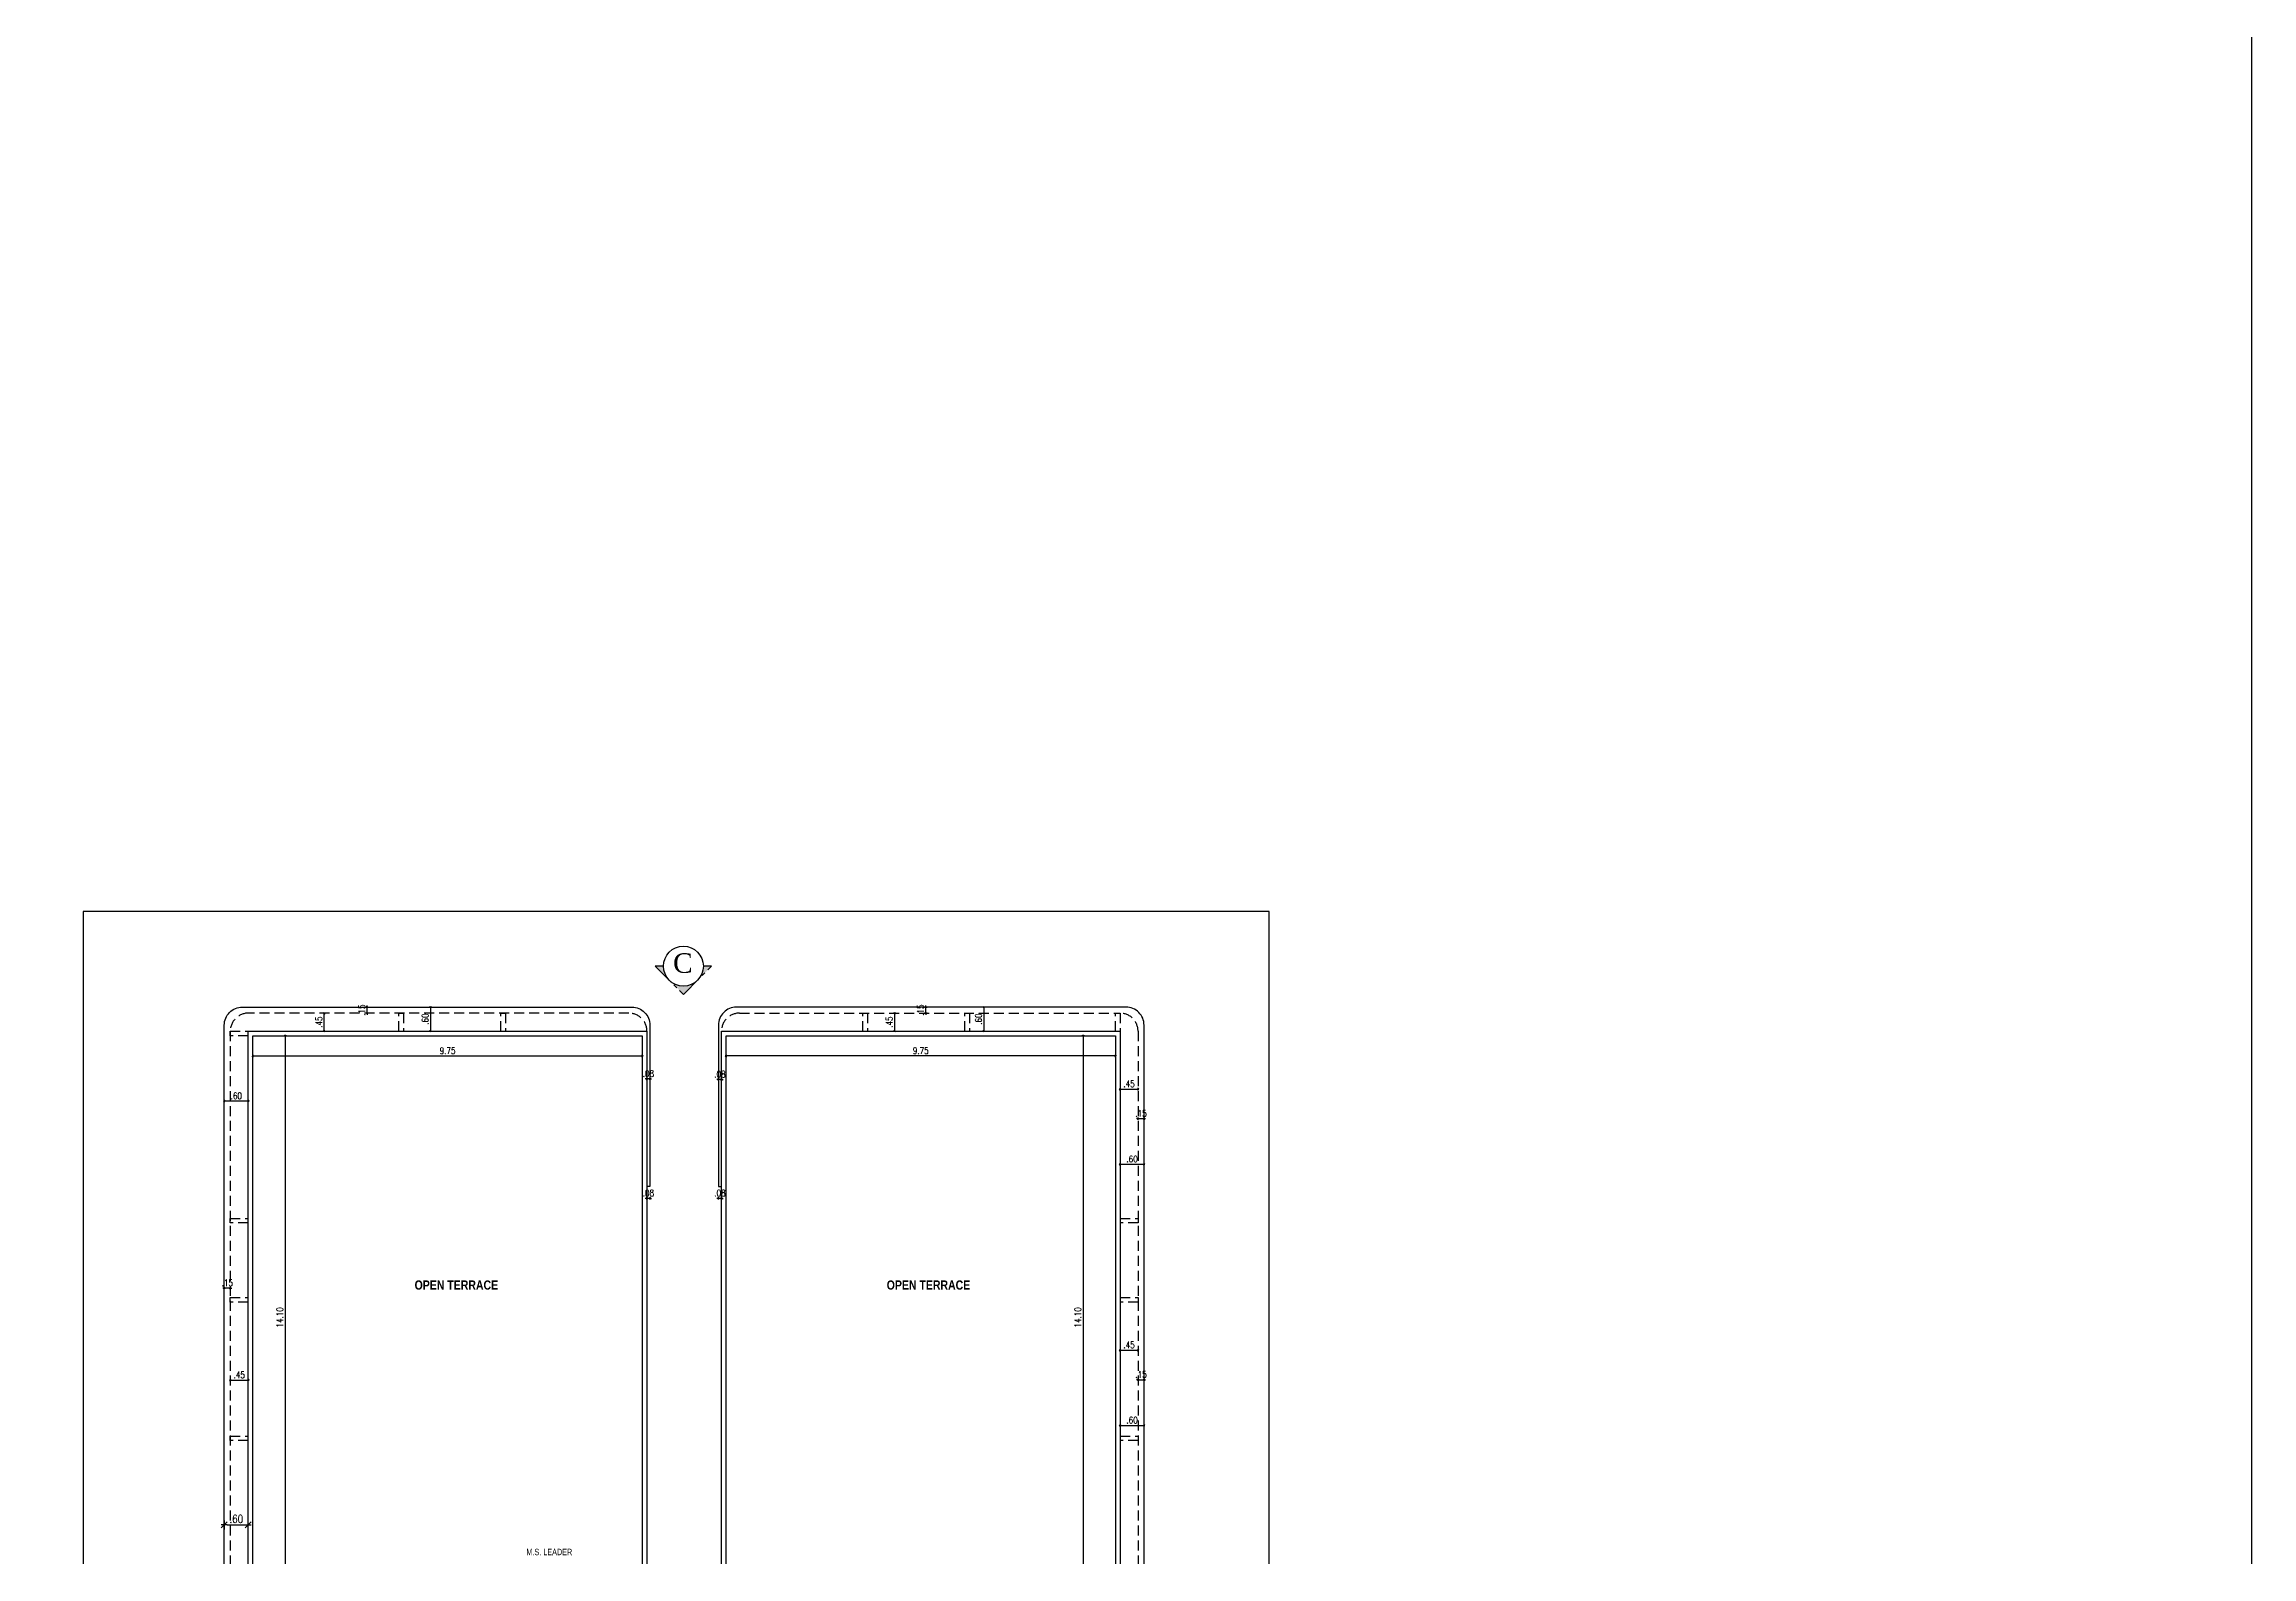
# Model space of a CAD drawing. Header units: inches. Extents: x 14331 to 14549, y 2557 to 2714.
# Drawn here: x 14493.3 to 14548.6, y 2597.8 to 2635.6 of the extents above; entities that cross this region are included whole.
import ezdxf
from ezdxf.enums import TextEntityAlignment as Align

# ---------------------------------------------------------------- set-up
doc = ezdxf.new("R2010")
doc.units = ezdxf.units.IN
doc.header["$LTSCALE"] = 0.25
doc.header["$MEASUREMENT"] = 0
doc.header["$PDMODE"] = 35
for name, pattern in [('CENTER2', [1.125, 0.75, -0.125, 0.125, -0.125]), ('DASHEDX2', [1.5, 1, -0.5]), ('HIDDEN', [0.375, 0.25, -0.125])]:
    doc.linetypes.add(name, pattern=pattern)
for name, color, linetype in [('dim-details', 7, 'Continuous'), ('edges', 1, 'Continuous'), ('ROOM TEXT', 7, 'Continuous'), ('SECLINE', 7, 'HIDDEN'), ('text', 7, 'Continuous'), ('wall', 7, 'Continuous'), ('walls', 7, 'Continuous'), ('WORKING DIM', 7, 'Continuous')]:
    doc.layers.add(name, color=color, linetype=linetype)
doc.styles.add('ARIAL', font='TIMES_0.TTF')
doc.styles.add('ARL', font='swisscl_0.ttf')
doc.styles.add('romans', font='romans.shx', dxfattribs={"width": 0.8})
doc.styles.add('XFD', font='ARIALNB_0.TTF')
doc.dimstyles.new('121', dxfattribs={"dimscale": 0.1, "dimtxt": 1.65, "dimasz": 0.2, "dimexe": 0.03125, "dimexo": 0.25, "dimgap": 0.5, "dimtad": 1, "dimzin": 4, "dimdsep": 46, "dimtxsty": 'romans', "dimblk1": 'MINITICK', "dimblk2": 'MINITICK', "dimsah": 1, "dimcen": 1, "dimse1": 1, "dimse2": 1, "dimclrd": 252, "dimclre": 256, "dimclrt": 7, "dimadec": 3, "dimazin": 0, "dimtfac": 0.8, "dimtix": 1, "dimtmove": 2, "dimatfit": 3, "dimfxl": 0, "dimtolj": 1, "dimtzin": 3, "dimarcsym": 0})
doc.dimstyles.new('minitick-100', dxfattribs={"dimscale": 0.1, "dimtxt": 2, "dimasz": 0.75, "dimexe": 0.03125, "dimexo": 0.25, "dimgap": 0.5, "dimtad": 1, "dimzin": 4, "dimdsep": 46, "dimtxsty": 'romans', "dimblk1": 'MINITICK', "dimblk2": 'MINITICK', "dimsah": 1, "dimcen": 1, "dimse1": 1, "dimse2": 1, "dimclrd": 252, "dimclre": 256, "dimclrt": 256, "dimadec": 3, "dimazin": 0, "dimtfac": 0.8, "dimtix": 1, "dimtmove": 2, "dimatfit": 3, "dimfxl": 0, "dimtolj": 1, "dimtzin": 3, "dimarcsym": 0})

# ---------------------------------------------------------------- blocks, each defined once
blk = doc.blocks.new('MINITICK')
at = {"color": 7}
for p, q in [((1, 1), (-1, -1)), ((-1, 0), (1, 0)), ((0, -1.5), (0, 1.5))]:
    blk.add_line(p, q, dxfattribs=at)
blk = doc.blocks.new('*D1065')
at = {"layer": 'Defpoints', "color": 0, "transparency": 16777216}
for p in [(14498.567, 2610.821), (14508.321, 2610.821), (14508.321, 2610.314)]:
    blk.add_point(p, dxfattribs=at)
at = {"layer": 'WORKING DIM', "color": 252, "lineweight": -2, "transparency": 16777216}
blk.add_line((14498.587, 2610.314), (14508.301, 2610.314), dxfattribs=at)
at = {"layer": 'WORKING DIM', "color": 252, "lineweight": -2, "transparency": 16777216, "xscale": 0.02, "yscale": 0.02, "zscale": 0.02, "rotation": 180}
blk.add_blockref('MINITICK', (14498.567, 2610.314), dxfattribs=at)
at = {"layer": 'WORKING DIM', "color": 252, "lineweight": -2, "transparency": 16777216, "xscale": 0.02, "yscale": 0.02, "zscale": 0.02}
blk.add_blockref('MINITICK', (14508.321, 2610.314), dxfattribs=at)
at = {"layer": 'WORKING DIM', "color": 7, "transparency": 16777216, "insert": (14503.444, 2610.446), "char_height": 0.165, "attachment_point": 5, "style": 'romans'}
blk.add_mtext('\\A1;9.75', dxfattribs=at)
blk = doc.blocks.new('*D1066')
at = {"layer": 'Defpoints', "color": 0, "transparency": 16777216}
for p in [(14499.314, 2610.821), (14499.118, 2596.721), (14499.377, 2596.721)]:
    blk.add_point(p, dxfattribs=at)
at = {"layer": 'WORKING DIM', "color": 252, "lineweight": -2, "transparency": 16777216}
blk.add_line((14499.377, 2610.801), (14499.377, 2596.741), dxfattribs=at)
at = {"layer": 'WORKING DIM', "color": 252, "lineweight": -2, "transparency": 16777216, "xscale": 0.02, "yscale": 0.02, "zscale": 0.02}
for p, rotation in [((14499.377, 2610.821), 90), ((14499.377, 2596.721), 270)]:
    blk.add_blockref('MINITICK', p, dxfattribs=dict(at, rotation=rotation))
at = {"layer": 'WORKING DIM', "color": 7, "transparency": 16777216, "insert": (14499.244, 2603.771), "char_height": 0.165, "attachment_point": 5, "rotation": 90, "style": 'romans'}
blk.add_mtext('\\A1;14.10', dxfattribs=at)
blk = doc.blocks.new('*D1067')
at = {"layer": 'Defpoints', "color": 0, "transparency": 16777216}
for p in [(14510.419, 2610.821), (14520.173, 2610.821), (14510.419, 2610.314)]:
    blk.add_point(p, dxfattribs=at)
at = {"layer": 'WORKING DIM', "color": 252, "lineweight": -2, "transparency": 16777216}
blk.add_line((14520.153, 2610.314), (14510.439, 2610.314), dxfattribs=at)
at = {"layer": 'WORKING DIM', "color": 252, "lineweight": -2, "transparency": 16777216, "xscale": 0.02, "yscale": 0.02, "zscale": 0.02, "rotation": 180}
blk.add_blockref('MINITICK', (14510.419, 2610.314), dxfattribs=at)
at = {"layer": 'WORKING DIM', "color": 252, "lineweight": -2, "transparency": 16777216, "xscale": 0.02, "yscale": 0.02, "zscale": 0.02}
blk.add_blockref('MINITICK', (14520.173, 2610.314), dxfattribs=at)
at = {"layer": 'WORKING DIM', "color": 7, "transparency": 16777216, "insert": (14515.296, 2610.446), "char_height": 0.165, "attachment_point": 5, "style": 'romans'}
blk.add_mtext('\\A1;9.75', dxfattribs=at)
blk = doc.blocks.new('*D1068')
at = {"layer": 'Defpoints', "color": 0, "transparency": 16777216}
for p in [(14519.426, 2610.821), (14519.363, 2596.721), (14519.426, 2596.721)]:
    blk.add_point(p, dxfattribs=at)
at = {"layer": 'WORKING DIM', "color": 252, "lineweight": -2, "transparency": 16777216}
blk.add_line((14519.363, 2610.801), (14519.363, 2596.741), dxfattribs=at)
at = {"layer": 'WORKING DIM', "color": 252, "lineweight": -2, "transparency": 16777216, "xscale": 0.02, "yscale": 0.02, "zscale": 0.02}
for p, rotation in [((14519.363, 2610.821), 90), ((14519.363, 2596.721), 270)]:
    blk.add_blockref('MINITICK', p, dxfattribs=dict(at, rotation=rotation))
at = {"layer": 'WORKING DIM', "color": 7, "transparency": 16777216, "insert": (14519.231, 2603.771), "char_height": 0.165, "attachment_point": 5, "rotation": 90, "style": 'romans'}
blk.add_mtext('\\A1;14.10', dxfattribs=at)
blk = doc.blocks.new('*D1238')
at = {"layer": 'Defpoints', "color": 0, "ltscale": 10, "transparency": 16777216}
for p in [(14497.852, 2599.166), (14498.452, 2599.166), (14498.452, 2598.576)]:
    blk.add_point(p, dxfattribs=at)
at = {"layer": 'dim-details', "color": 252, "lineweight": -2, "ltscale": 10, "transparency": 16777216}
blk.add_line((14497.927, 2598.576), (14498.377, 2598.576), dxfattribs=at)
at = {"layer": 'dim-details', "color": 252, "lineweight": -2, "ltscale": 10, "transparency": 16777216, "xscale": 0.07500000000000001, "yscale": 0.07500000000000001, "zscale": 0.07500000000000001, "rotation": 180}
blk.add_blockref('MINITICK', (14497.852, 2598.576), dxfattribs=at)
at = {"layer": 'dim-details', "color": 252, "lineweight": -2, "ltscale": 10, "transparency": 16777216, "xscale": 0.07500000000000001, "yscale": 0.07500000000000001, "zscale": 0.07500000000000001}
blk.add_blockref('MINITICK', (14498.452, 2598.576), dxfattribs=at)
at = {"layer": 'dim-details', "ltscale": 10, "transparency": 16777216, "insert": (14498.152, 2598.726), "char_height": 0.2, "attachment_point": 5, "style": 'romans'}
blk.add_mtext('\\A1;.60', dxfattribs=at)
blk = doc.blocks.new('*D1239')
at = {"layer": 'Defpoints', "color": 0, "transparency": 16777216}
for p in [(14498.002, 2602.67), (14498.452, 2602.67), (14498.452, 2602.199)]:
    blk.add_point(p, dxfattribs=at)
at = {"layer": 'WORKING DIM', "color": 252, "lineweight": -2, "transparency": 16777216}
blk.add_line((14498.022, 2602.199), (14498.432, 2602.199), dxfattribs=at)
at = {"layer": 'WORKING DIM', "color": 252, "lineweight": -2, "transparency": 16777216, "xscale": 0.02, "yscale": 0.02, "zscale": 0.02, "rotation": 180}
blk.add_blockref('MINITICK', (14498.002, 2602.199), dxfattribs=at)
at = {"layer": 'WORKING DIM', "color": 252, "lineweight": -2, "transparency": 16777216, "xscale": 0.02, "yscale": 0.02, "zscale": 0.02}
blk.add_blockref('MINITICK', (14498.452, 2602.199), dxfattribs=at)
at = {"layer": 'WORKING DIM', "color": 7, "transparency": 16777216, "insert": (14498.227, 2602.332), "char_height": 0.165, "attachment_point": 5, "style": 'romans'}
blk.add_mtext('\\A1;.45', dxfattribs=at)
blk = doc.blocks.new('*D1240')
at = {"layer": 'Defpoints', "color": 0, "transparency": 16777216}
for p in [(14497.852, 2605.058), (14498.002, 2605.058), (14497.852, 2604.499)]:
    blk.add_point(p, dxfattribs=at)
at = {"layer": 'WORKING DIM', "color": 252, "lineweight": -2, "transparency": 16777216}
for p, q in [((14497.832, 2604.499), (14497.812, 2604.499)), ((14498.002, 2604.499), (14497.852, 2604.499)), ((14498.022, 2604.499), (14498.042, 2604.499))]:
    blk.add_line(p, q, dxfattribs=at)
at = {"layer": 'WORKING DIM', "color": 252, "lineweight": -2, "transparency": 16777216, "xscale": 0.02, "yscale": 0.02, "zscale": 0.02}
blk.add_blockref('MINITICK', (14497.852, 2604.499), dxfattribs=at)
at = {"layer": 'WORKING DIM', "color": 252, "lineweight": -2, "transparency": 16777216, "xscale": 0.02, "yscale": 0.02, "zscale": 0.02, "rotation": 180}
blk.add_blockref('MINITICK', (14498.002, 2604.499), dxfattribs=at)
at = {"layer": 'WORKING DIM', "color": 7, "transparency": 16777216, "insert": (14497.927, 2604.632), "char_height": 0.165, "attachment_point": 5, "style": 'romans'}
blk.add_mtext('\\A1;.15', dxfattribs=at)
blk = doc.blocks.new('*D1241')
at = {"layer": 'Defpoints', "color": 0, "transparency": 16777216}
for p in [(14497.852, 2609.346), (14497.852, 2609.184), (14498.452, 2609.346)]:
    blk.add_point(p, dxfattribs=at)
at = {"layer": 'WORKING DIM', "color": 252, "lineweight": -2, "transparency": 16777216}
blk.add_line((14498.432, 2609.184), (14497.872, 2609.184), dxfattribs=at)
at = {"layer": 'WORKING DIM', "color": 252, "lineweight": -2, "transparency": 16777216, "xscale": 0.02, "yscale": 0.02, "zscale": 0.02, "rotation": 180}
blk.add_blockref('MINITICK', (14497.852, 2609.184), dxfattribs=at)
at = {"layer": 'WORKING DIM', "color": 252, "lineweight": -2, "transparency": 16777216, "xscale": 0.02, "yscale": 0.02, "zscale": 0.02}
blk.add_blockref('MINITICK', (14498.452, 2609.184), dxfattribs=at)
at = {"layer": 'WORKING DIM', "color": 7, "transparency": 16777216, "insert": (14498.152, 2609.316), "char_height": 0.165, "attachment_point": 5, "style": 'romans'}
blk.add_mtext('\\A1;.60', dxfattribs=at)
blk = doc.blocks.new('*D1242')
at = {"layer": 'Defpoints', "color": 0, "transparency": 16777216}
for p in [(14500.076, 2611.386), (14500.354, 2611.386), (14500.076, 2610.936)]:
    blk.add_point(p, dxfattribs=at)
at = {"layer": 'WORKING DIM', "color": 252, "lineweight": -2, "transparency": 16777216}
blk.add_line((14500.354, 2610.956), (14500.354, 2611.366), dxfattribs=at)
at = {"layer": 'WORKING DIM', "color": 252, "lineweight": -2, "transparency": 16777216, "xscale": 0.02, "yscale": 0.02, "zscale": 0.02}
for p, rotation in [((14500.354, 2611.386), 90), ((14500.354, 2610.936), 270)]:
    blk.add_blockref('MINITICK', p, dxfattribs=dict(at, rotation=rotation))
at = {"layer": 'WORKING DIM', "color": 7, "transparency": 16777216, "insert": (14500.222, 2611.161), "char_height": 0.165, "attachment_point": 5, "rotation": 90, "style": 'romans'}
blk.add_mtext('\\A1;.45', dxfattribs=at)
blk = doc.blocks.new('*D1243')
at = {"layer": 'Defpoints', "color": 0, "transparency": 16777216}
for p in [(14501.426, 2611.536), (14501.666, 2611.536), (14501.666, 2611.386)]:
    blk.add_point(p, dxfattribs=at)
at = {"layer": 'WORKING DIM', "color": 252, "lineweight": -2, "transparency": 16777216}
for p, q in [((14501.426, 2611.556), (14501.426, 2611.576)), ((14501.426, 2611.386), (14501.426, 2611.536)), ((14501.426, 2611.366), (14501.426, 2611.346))]:
    blk.add_line(p, q, dxfattribs=at)
at = {"layer": 'WORKING DIM', "color": 252, "lineweight": -2, "transparency": 16777216, "xscale": 0.02, "yscale": 0.02, "zscale": 0.02}
for p, rotation in [((14501.426, 2611.536), 270), ((14501.426, 2611.386), 90)]:
    blk.add_blockref('MINITICK', p, dxfattribs=dict(at, rotation=rotation))
at = {"layer": 'WORKING DIM', "color": 7, "transparency": 16777216, "insert": (14501.294, 2611.461), "char_height": 0.165, "attachment_point": 5, "rotation": 90, "style": 'romans'}
blk.add_mtext('\\A1;.15', dxfattribs=at)
blk = doc.blocks.new('*D1244')
at = {"layer": 'Defpoints', "color": 0, "transparency": 16777216}
for p in [(14502.615, 2611.536), (14502.615, 2610.936), (14503.017, 2610.936)]:
    blk.add_point(p, dxfattribs=at)
at = {"layer": 'WORKING DIM', "color": 252, "lineweight": -2, "transparency": 16777216}
blk.add_line((14503.017, 2611.516), (14503.017, 2610.956), dxfattribs=at)
at = {"layer": 'WORKING DIM', "color": 252, "lineweight": -2, "transparency": 16777216, "xscale": 0.02, "yscale": 0.02, "zscale": 0.02}
for p, rotation in [((14503.017, 2611.536), 90), ((14503.017, 2610.936), 270)]:
    blk.add_blockref('MINITICK', p, dxfattribs=dict(at, rotation=rotation))
at = {"layer": 'WORKING DIM', "color": 7, "transparency": 16777216, "insert": (14502.885, 2611.236), "char_height": 0.165, "attachment_point": 5, "rotation": 90, "style": 'romans'}
blk.add_mtext('\\A1;.60', dxfattribs=at)
blk = doc.blocks.new('*D1245')
at = {"layer": 'Defpoints', "color": 0, "transparency": 16777216}
for p in [(14508.436, 2609.93), (14508.436, 2609.739), (14508.511, 2609.93)]:
    blk.add_point(p, dxfattribs=at)
at = {"layer": 'WORKING DIM', "color": 252, "lineweight": -2, "transparency": 16777216}
for p, q in [((14508.416, 2609.739), (14508.396, 2609.739)), ((14508.511, 2609.739), (14508.436, 2609.739)), ((14508.531, 2609.739), (14508.551, 2609.739))]:
    blk.add_line(p, q, dxfattribs=at)
at = {"layer": 'WORKING DIM', "color": 252, "lineweight": -2, "transparency": 16777216, "xscale": 0.02, "yscale": 0.02, "zscale": 0.02}
blk.add_blockref('MINITICK', (14508.436, 2609.739), dxfattribs=at)
at = {"layer": 'WORKING DIM', "color": 252, "lineweight": -2, "transparency": 16777216, "xscale": 0.02, "yscale": 0.02, "zscale": 0.02, "rotation": 180}
blk.add_blockref('MINITICK', (14508.511, 2609.739), dxfattribs=at)
at = {"layer": 'WORKING DIM', "color": 7, "transparency": 16777216, "insert": (14508.474, 2609.871), "char_height": 0.165, "attachment_point": 5, "style": 'romans'}
blk.add_mtext('\\A1;.08', dxfattribs=at)
blk = doc.blocks.new('*D1246')
at = {"layer": 'Defpoints', "color": 0, "transparency": 16777216}
for p in [(14508.436, 2607.049), (14508.436, 2606.75), (14508.511, 2607.049)]:
    blk.add_point(p, dxfattribs=at)
at = {"layer": 'WORKING DIM', "color": 252, "lineweight": -2, "transparency": 16777216}
for p, q in [((14508.416, 2606.75), (14508.396, 2606.75)), ((14508.511, 2606.75), (14508.436, 2606.75)), ((14508.531, 2606.75), (14508.551, 2606.75))]:
    blk.add_line(p, q, dxfattribs=at)
at = {"layer": 'WORKING DIM', "color": 252, "lineweight": -2, "transparency": 16777216, "xscale": 0.02, "yscale": 0.02, "zscale": 0.02}
blk.add_blockref('MINITICK', (14508.436, 2606.75), dxfattribs=at)
at = {"layer": 'WORKING DIM', "color": 252, "lineweight": -2, "transparency": 16777216, "xscale": 0.02, "yscale": 0.02, "zscale": 0.02, "rotation": 180}
blk.add_blockref('MINITICK', (14508.511, 2606.75), dxfattribs=at)
at = {"layer": 'WORKING DIM', "color": 7, "transparency": 16777216, "insert": (14508.474, 2606.883), "char_height": 0.165, "attachment_point": 5, "style": 'romans'}
blk.add_mtext('\\A1;.08', dxfattribs=at)
blk = doc.blocks.new('*D1247')
at = {"layer": 'Defpoints', "color": 0, "transparency": 16777216}
for p in [(14510.229, 2607.049), (14510.229, 2606.75), (14510.304, 2607.049)]:
    blk.add_point(p, dxfattribs=at)
at = {"layer": 'WORKING DIM', "color": 252, "lineweight": -2, "transparency": 16777216}
for p, q in [((14510.209, 2606.75), (14510.189, 2606.75)), ((14510.304, 2606.75), (14510.229, 2606.75)), ((14510.324, 2606.75), (14510.344, 2606.75))]:
    blk.add_line(p, q, dxfattribs=at)
at = {"layer": 'WORKING DIM', "color": 252, "lineweight": -2, "transparency": 16777216, "xscale": 0.02, "yscale": 0.02, "zscale": 0.02}
blk.add_blockref('MINITICK', (14510.229, 2606.75), dxfattribs=at)
at = {"layer": 'WORKING DIM', "color": 252, "lineweight": -2, "transparency": 16777216, "xscale": 0.02, "yscale": 0.02, "zscale": 0.02, "rotation": 180}
blk.add_blockref('MINITICK', (14510.304, 2606.75), dxfattribs=at)
at = {"layer": 'WORKING DIM', "color": 7, "transparency": 16777216, "insert": (14510.266, 2606.883), "char_height": 0.165, "attachment_point": 5, "style": 'romans'}
blk.add_mtext('\\A1;.08', dxfattribs=at)
blk = doc.blocks.new('*D1248')
at = {"layer": 'Defpoints', "color": 0, "transparency": 16777216}
for p in [(14515.141, 2611.536), (14515.141, 2611.386), (14515.422, 2611.536)]:
    blk.add_point(p, dxfattribs=at)
at = {"layer": 'WORKING DIM', "color": 252, "lineweight": -2, "transparency": 16777216}
for p, q in [((14515.422, 2611.556), (14515.422, 2611.576)), ((14515.422, 2611.386), (14515.422, 2611.536)), ((14515.422, 2611.366), (14515.422, 2611.346))]:
    blk.add_line(p, q, dxfattribs=at)
at = {"layer": 'WORKING DIM', "color": 252, "lineweight": -2, "transparency": 16777216, "xscale": 0.02, "yscale": 0.02, "zscale": 0.02}
for p, rotation in [((14515.422, 2611.536), 270), ((14515.422, 2611.386), 90)]:
    blk.add_blockref('MINITICK', p, dxfattribs=dict(at, rotation=rotation))
at = {"layer": 'WORKING DIM', "color": 7, "transparency": 16777216, "insert": (14515.289, 2611.461), "char_height": 0.165, "attachment_point": 5, "rotation": 90, "style": 'romans'}
blk.add_mtext('\\A1;.15', dxfattribs=at)
blk = doc.blocks.new('*D1249')
at = {"layer": 'Defpoints', "color": 0, "transparency": 16777216}
for p in [(14514.283, 2611.386), (14514.283, 2610.936), (14514.64, 2610.936)]:
    blk.add_point(p, dxfattribs=at)
at = {"layer": 'WORKING DIM', "color": 252, "lineweight": -2, "transparency": 16777216}
blk.add_line((14514.64, 2611.366), (14514.64, 2610.956), dxfattribs=at)
at = {"layer": 'WORKING DIM', "color": 252, "lineweight": -2, "transparency": 16777216, "xscale": 0.02, "yscale": 0.02, "zscale": 0.02}
for p, rotation in [((14514.64, 2611.386), 90), ((14514.64, 2610.936), 270)]:
    blk.add_blockref('MINITICK', p, dxfattribs=dict(at, rotation=rotation))
at = {"layer": 'WORKING DIM', "color": 7, "transparency": 16777216, "insert": (14514.507, 2611.161), "char_height": 0.165, "attachment_point": 5, "rotation": 90, "style": 'romans'}
blk.add_mtext('\\A1;.45', dxfattribs=at)
blk = doc.blocks.new('*D1250')
at = {"layer": 'Defpoints', "color": 0, "transparency": 16777216}
for p in [(14516.995, 2611.536), (14516.876, 2610.936), (14516.995, 2610.936)]:
    blk.add_point(p, dxfattribs=at)
at = {"layer": 'WORKING DIM', "color": 252, "lineweight": -2, "transparency": 16777216}
blk.add_line((14516.876, 2611.516), (14516.876, 2610.956), dxfattribs=at)
at = {"layer": 'WORKING DIM', "color": 252, "lineweight": -2, "transparency": 16777216, "xscale": 0.02, "yscale": 0.02, "zscale": 0.02}
for p, rotation in [((14516.876, 2611.536), 90), ((14516.876, 2610.936), 270)]:
    blk.add_blockref('MINITICK', p, dxfattribs=dict(at, rotation=rotation))
at = {"layer": 'WORKING DIM', "color": 7, "transparency": 16777216, "insert": (14516.744, 2611.236), "char_height": 0.165, "attachment_point": 5, "rotation": 90, "style": 'romans'}
blk.add_mtext('\\A1;.60', dxfattribs=at)
blk = doc.blocks.new('*D1251')
at = {"layer": 'Defpoints', "color": 0, "transparency": 16777216}
for p in [(14510.229, 2610.022), (14510.304, 2610.022), (14510.229, 2609.724)]:
    blk.add_point(p, dxfattribs=at)
at = {"layer": 'WORKING DIM', "color": 252, "lineweight": -2, "transparency": 16777216}
for p, q in [((14510.209, 2609.724), (14510.189, 2609.724)), ((14510.304, 2609.724), (14510.229, 2609.724)), ((14510.324, 2609.724), (14510.344, 2609.724))]:
    blk.add_line(p, q, dxfattribs=at)
at = {"layer": 'WORKING DIM', "color": 252, "lineweight": -2, "transparency": 16777216, "xscale": 0.02, "yscale": 0.02, "zscale": 0.02}
blk.add_blockref('MINITICK', (14510.229, 2609.724), dxfattribs=at)
at = {"layer": 'WORKING DIM', "color": 252, "lineweight": -2, "transparency": 16777216, "xscale": 0.02, "yscale": 0.02, "zscale": 0.02, "rotation": 180}
blk.add_blockref('MINITICK', (14510.304, 2609.724), dxfattribs=at)
at = {"layer": 'WORKING DIM', "color": 7, "transparency": 16777216, "insert": (14510.266, 2609.856), "char_height": 0.165, "attachment_point": 5, "style": 'romans'}
blk.add_mtext('\\A1;.08', dxfattribs=at)
blk = doc.blocks.new('*D1252')
at = {"layer": 'Defpoints', "color": 0, "transparency": 16777216}
for p in [(14520.288, 2609.846), (14520.738, 2609.846), (14520.738, 2609.483)]:
    blk.add_point(p, dxfattribs=at)
at = {"layer": 'WORKING DIM', "color": 252, "lineweight": -2, "transparency": 16777216}
blk.add_line((14520.308, 2609.483), (14520.718, 2609.483), dxfattribs=at)
at = {"layer": 'WORKING DIM', "color": 252, "lineweight": -2, "transparency": 16777216, "xscale": 0.02, "yscale": 0.02, "zscale": 0.02, "rotation": 180}
blk.add_blockref('MINITICK', (14520.288, 2609.483), dxfattribs=at)
at = {"layer": 'WORKING DIM', "color": 252, "lineweight": -2, "transparency": 16777216, "xscale": 0.02, "yscale": 0.02, "zscale": 0.02}
blk.add_blockref('MINITICK', (14520.738, 2609.483), dxfattribs=at)
at = {"layer": 'WORKING DIM', "color": 7, "transparency": 16777216, "insert": (14520.513, 2609.615), "char_height": 0.165, "attachment_point": 5, "style": 'romans'}
blk.add_mtext('\\A1;.45', dxfattribs=at)
blk = doc.blocks.new('*D1253')
at = {"layer": 'Defpoints', "color": 0, "transparency": 16777216}
for p in [(14520.738, 2608.745), (14520.888, 2608.745), (14520.888, 2608.745)]:
    blk.add_point(p, dxfattribs=at)
at = {"layer": 'WORKING DIM', "color": 252, "lineweight": -2, "transparency": 16777216}
for p, q in [((14520.718, 2608.745), (14520.698, 2608.745)), ((14520.738, 2608.745), (14520.888, 2608.745)), ((14520.908, 2608.745), (14520.928, 2608.745))]:
    blk.add_line(p, q, dxfattribs=at)
at = {"layer": 'WORKING DIM', "color": 252, "lineweight": -2, "transparency": 16777216, "xscale": 0.02, "yscale": 0.02, "zscale": 0.02}
blk.add_blockref('MINITICK', (14520.738, 2608.745), dxfattribs=at)
at = {"layer": 'WORKING DIM', "color": 252, "lineweight": -2, "transparency": 16777216, "xscale": 0.02, "yscale": 0.02, "zscale": 0.02, "rotation": 180}
blk.add_blockref('MINITICK', (14520.888, 2608.745), dxfattribs=at)
at = {"layer": 'WORKING DIM', "color": 7, "transparency": 16777216, "insert": (14520.813, 2608.877), "char_height": 0.165, "attachment_point": 5, "style": 'romans'}
blk.add_mtext('\\A1;.15', dxfattribs=at)
blk = doc.blocks.new('*D1254')
at = {"layer": 'Defpoints', "color": 0, "transparency": 16777216}
for p in [(14520.288, 2607.373), (14520.888, 2607.602), (14520.888, 2607.373)]:
    blk.add_point(p, dxfattribs=at)
at = {"layer": 'WORKING DIM', "color": 252, "lineweight": -2, "transparency": 16777216}
blk.add_line((14520.308, 2607.602), (14520.868, 2607.602), dxfattribs=at)
at = {"layer": 'WORKING DIM', "color": 252, "lineweight": -2, "transparency": 16777216, "xscale": 0.02, "yscale": 0.02, "zscale": 0.02, "rotation": 180}
blk.add_blockref('MINITICK', (14520.288, 2607.602), dxfattribs=at)
at = {"layer": 'WORKING DIM', "color": 252, "lineweight": -2, "transparency": 16777216, "xscale": 0.02, "yscale": 0.02, "zscale": 0.02}
blk.add_blockref('MINITICK', (14520.888, 2607.602), dxfattribs=at)
at = {"layer": 'WORKING DIM', "color": 7, "transparency": 16777216, "insert": (14520.588, 2607.735), "char_height": 0.165, "attachment_point": 5, "style": 'romans'}
blk.add_mtext('\\A1;.60', dxfattribs=at)
blk = doc.blocks.new('*D1255')
at = {"layer": 'Defpoints', "color": 0, "transparency": 16777216}
for p in [(14520.288, 2603.31), (14520.738, 2603.31), (14520.738, 2602.947)]:
    blk.add_point(p, dxfattribs=at)
at = {"layer": 'WORKING DIM', "color": 252, "lineweight": -2, "transparency": 16777216}
blk.add_line((14520.308, 2602.947), (14520.718, 2602.947), dxfattribs=at)
at = {"layer": 'WORKING DIM', "color": 252, "lineweight": -2, "transparency": 16777216, "xscale": 0.02, "yscale": 0.02, "zscale": 0.02, "rotation": 180}
blk.add_blockref('MINITICK', (14520.288, 2602.947), dxfattribs=at)
at = {"layer": 'WORKING DIM', "color": 252, "lineweight": -2, "transparency": 16777216, "xscale": 0.02, "yscale": 0.02, "zscale": 0.02}
blk.add_blockref('MINITICK', (14520.738, 2602.947), dxfattribs=at)
at = {"layer": 'WORKING DIM', "color": 7, "transparency": 16777216, "insert": (14520.513, 2603.08), "char_height": 0.165, "attachment_point": 5, "style": 'romans'}
blk.add_mtext('\\A1;.45', dxfattribs=at)
blk = doc.blocks.new('*D1256')
at = {"layer": 'Defpoints', "color": 0, "transparency": 16777216}
for p in [(14520.738, 2602.209), (14520.888, 2602.209), (14520.888, 2602.209)]:
    blk.add_point(p, dxfattribs=at)
at = {"layer": 'WORKING DIM', "color": 252, "lineweight": -2, "transparency": 16777216}
for p, q in [((14520.718, 2602.209), (14520.698, 2602.209)), ((14520.738, 2602.209), (14520.888, 2602.209)), ((14520.908, 2602.209), (14520.928, 2602.209))]:
    blk.add_line(p, q, dxfattribs=at)
at = {"layer": 'WORKING DIM', "color": 252, "lineweight": -2, "transparency": 16777216, "xscale": 0.02, "yscale": 0.02, "zscale": 0.02}
blk.add_blockref('MINITICK', (14520.738, 2602.209), dxfattribs=at)
at = {"layer": 'WORKING DIM', "color": 252, "lineweight": -2, "transparency": 16777216, "xscale": 0.02, "yscale": 0.02, "zscale": 0.02, "rotation": 180}
blk.add_blockref('MINITICK', (14520.888, 2602.209), dxfattribs=at)
at = {"layer": 'WORKING DIM', "color": 7, "transparency": 16777216, "insert": (14520.813, 2602.342), "char_height": 0.165, "attachment_point": 5, "style": 'romans'}
blk.add_mtext('\\A1;.15', dxfattribs=at)
blk = doc.blocks.new('*D1257')
at = {"layer": 'Defpoints', "color": 0, "transparency": 16777216}
for p in [(14520.288, 2600.837), (14520.888, 2601.067), (14520.888, 2600.837)]:
    blk.add_point(p, dxfattribs=at)
at = {"layer": 'WORKING DIM', "color": 252, "lineweight": -2, "transparency": 16777216}
blk.add_line((14520.308, 2601.067), (14520.868, 2601.067), dxfattribs=at)
at = {"layer": 'WORKING DIM', "color": 252, "lineweight": -2, "transparency": 16777216, "xscale": 0.02, "yscale": 0.02, "zscale": 0.02, "rotation": 180}
blk.add_blockref('MINITICK', (14520.288, 2601.067), dxfattribs=at)
at = {"layer": 'WORKING DIM', "color": 252, "lineweight": -2, "transparency": 16777216, "xscale": 0.02, "yscale": 0.02, "zscale": 0.02}
blk.add_blockref('MINITICK', (14520.888, 2601.067), dxfattribs=at)
at = {"layer": 'WORKING DIM', "color": 7, "transparency": 16777216, "insert": (14520.588, 2601.199), "char_height": 0.165, "attachment_point": 5, "style": 'romans'}
blk.add_mtext('\\A1;.60', dxfattribs=at)

msp = doc.modelspace()

# ---------------------------------------------------------------- hatches: boundary and pattern name
at = {"layer": 'SECLINE'}
h = msp.add_hatch(color=254, dxfattribs=at)
h.paths.add_polyline_path([(14508.645, 2612.562), (14508.998, 2612.209, -0.198912), (14508.852, 2612.562)])
h.paths.add_polyline_path([(14508.998, 2612.209), (14509.351, 2611.856), (14509.704, 2612.209, -0.198912), (14509.351, 2612.063, -0.198912)])
h.paths.add_polyline_path([(14509.85, 2612.562, -0.198912), (14509.704, 2612.209), (14510.056, 2612.562)])

# ---------------------------------------------------------------- linework, layer by layer
at = {"layer": 'edges', "ltscale": 0.4}
for points in [[(14501.128, 2596.531), (14498.302, 2596.531, -0.414214), (14497.852, 2596.981), (14497.852, 2611.086, -0.414214), (14498.302, 2611.536), (14508.061, 2611.536, -0.414214), (14508.511, 2611.086), (14508.511, 2607.049), (14508.436, 2607.049)], [(14513.988, 2596.531), (14520.438, 2596.531, 0.414214), (14520.888, 2596.981), (14520.888, 2611.086, 0.414214), (14520.438, 2611.536), (14510.679, 2611.536, 0.414214), (14510.229, 2611.086), (14510.229, 2607.049), (14510.304, 2607.049)]]:
    msp.add_lwpolyline(points, format="xyb", dxfattribs=at)
at = {"layer": 'edges', "color": 30, "linetype": 'DASHEDX2'}
for points in [[(14508.436, 2610.936, 0.414214), (14507.986, 2611.386), (14498.452, 2611.386, 0.414214), (14498.002, 2610.936), (14498.002, 2597.056, 0.414214), (14498.452, 2596.606)], [(14510.304, 2610.936, -0.414214), (14510.754, 2611.386), (14520.288, 2611.386, -0.414214), (14520.738, 2610.936), (14520.738, 2597.056, -0.414214), (14520.288, 2596.606)]]:
    msp.add_lwpolyline(points, format="xyb", dxfattribs=at)
for points in [[(14502.224, 2610.936), (14502.224, 2611.386), (14502.339, 2611.386), (14502.339, 2610.936)], [(14504.778, 2610.936), (14504.778, 2611.386), (14504.892, 2611.386), (14504.892, 2610.936)], [(14513.848, 2610.936), (14513.848, 2611.386), (14513.962, 2611.386), (14513.962, 2610.936)], [(14516.401, 2610.936), (14516.401, 2611.386), (14516.516, 2611.386), (14516.516, 2610.936)], [(14520.174, 2610.936), (14520.174, 2611.386), (14520.288, 2611.386), (14520.288, 2610.936)], [(14498.452, 2610.821), (14498.002, 2610.821), (14498.002, 2610.936), (14498.452, 2610.936)], [(14498.452, 2606.134), (14498.002, 2606.134), (14498.002, 2606.248), (14498.452, 2606.248)], [(14520.288, 2606.248), (14520.738, 2606.248), (14520.738, 2606.134), (14520.288, 2606.134)], [(14498.452, 2604.152), (14498.002, 2604.152), (14498.002, 2604.267), (14498.452, 2604.267)], [(14520.288, 2604.267), (14520.738, 2604.267), (14520.738, 2604.152), (14520.288, 2604.152)], [(14498.452, 2600.684), (14498.002, 2600.684), (14498.002, 2600.799), (14498.452, 2600.799)], [(14520.288, 2600.799), (14520.738, 2600.799), (14520.738, 2600.684), (14520.288, 2600.684)]]:
    msp.add_lwpolyline(points, dxfattribs=at)
at = {"layer": 'SECLINE', "linetype": 'CENTER2', "ltscale": 3}
msp.add_lwpolyline([(14508.852, 2612.562), (14508.645, 2612.562), (14509.351, 2611.856), (14510.056, 2612.562), (14509.85, 2612.562)], dxfattribs=at)
at = {"layer": 'SECLINE', "linetype": 'Continuous', "ltscale": 3}
msp.add_circle((14509.351, 2612.562), 0.499, dxfattribs=at)
at = {"layer": 'wall'}
for p, q in [((14498.452, 2610.936), (14508.436, 2610.936)), ((14498.452, 2596.606), (14498.452, 2610.936)), ((14498.567, 2610.821), (14508.321, 2610.821)), ((14498.567, 2596.721), (14498.567, 2610.821)), ((14508.321, 2610.821), (14508.321, 2597.216)), ((14508.436, 2610.936), (14508.436, 2597.331)), ((14510.304, 2597.331), (14510.304, 2610.936)), ((14510.304, 2610.936), (14520.288, 2610.936)), ((14510.419, 2597.216), (14510.419, 2610.821)), ((14510.419, 2610.821), (14520.173, 2610.821)), ((14520.173, 2610.821), (14520.173, 2596.721)), ((14520.288, 2610.936), (14520.288, 2596.606))]:
    msp.add_line(p, q, dxfattribs=at)
msp.add_lwpolyline([(14524.018, 2613.933), (14494.318, 2613.933), (14494.318, 2571.933), (14524.018, 2571.933)], close=True, dxfattribs=at)
at = {"layer": 'walls'}
msp.add_lwpolyline([(14331.347, 2557.016), (14548.635, 2557.016), (14548.635, 2714.267), (14331.347, 2714.267)], close=True, dxfattribs=at)

# ---------------------------------------------------------------- texts
at = {"layer": 'ROOM TEXT', "style": 'XFD'}
for p in [(14503.664, 2604.465), (14515.489, 2604.465)]:
    msp.add_text('OPEN TERRACE', height=0.22992, dxfattribs=at).set_placement(p, align=Align.CENTER)
at = {"layer": 'SECLINE', "color": 7, "style": 'ARIAL'}
msp.add_text('C', height=0.49, rotation=0.0009, dxfattribs=at).set_placement((14509.091, 2612.395))
at = {"layer": 'text', "style": 'ARL'}
msp.add_text('M.S. LEADER ', height=0.15994, dxfattribs=at).set_placement((14506.017, 2597.817), align=Align.CENTER)

# ---------------------------------------------------------------- dimensions: what is measured, and where the dimension line sits
at = {"layer": 'dim-details', "ltscale": 10}
dim = msp.add_linear_dim(base=(14498.452, 2598.576), p1=(14497.852, 2599.166), p2=(14498.452, 2599.166), dimstyle='minitick-100', override={"dimfxl": 0.1}, dxfattribs=at)
dim.commit()
dim.dimension.update_dxf_attribs({"geometry": '*D1238', "text_midpoint": (14498.152, 2598.726)})
at = {"layer": 'WORKING DIM'}
for base, p1, p2, angle, picture, middle in [((14501.426, 2611.536), (14501.666, 2611.386), (14501.666, 2611.536), 90, '*D1243', (14501.294, 2611.461)), ((14515.422, 2611.536), (14515.141, 2611.386), (14515.141, 2611.536), 90, '*D1248', (14515.289, 2611.461)), ((14500.354, 2611.386), (14500.076, 2610.936), (14500.076, 2611.386), 90, '*D1242', (14500.222, 2611.161)), ((14503.017, 2610.936), (14502.615, 2611.536), (14502.615, 2610.936), 90, '*D1244', (14502.885, 2611.236)), ((14514.64, 2610.936), (14514.283, 2611.386), (14514.283, 2610.936), 90, '*D1249', (14514.507, 2611.161)), ((14516.876, 2610.936), (14516.995, 2611.536), (14516.995, 2610.936), 90, '*D1250', (14516.744, 2611.236)), ((14499.377, 2596.721), (14499.314, 2610.821), (14499.118, 2596.721), 90, '*D1066', (14499.244, 2603.771)), ((14510.419, 2610.314), (14520.173, 2610.821), (14510.419, 2610.821), 180, '*D1067', (14515.296, 2610.446)), ((14519.363, 2596.721), (14519.426, 2610.821), (14519.426, 2596.721), 90, '*D1068', (14519.231, 2603.771))]:
    dim = msp.add_linear_dim(base=base, p1=p1, p2=p2, angle=angle, dimstyle='121', override={"dimfxl": 0.18, "dimfxlon": 1}, dxfattribs=at)
    dim.commit()
    dim.dimension.update_dxf_attribs({"geometry": picture, "text_midpoint": middle})
for base, p1, p2, picture, middle in [((14508.321, 2610.314), (14498.567, 2610.821), (14508.321, 2610.821), '*D1065', (14503.444, 2610.446)), ((14508.436297572, 2609.738710639), (14508.511297572, 2609.929679454), (14508.436297572, 2609.929679454), '*D1245', (14508.473797572, 2609.871210639)), ((14510.22867562, 2609.723561026), (14510.30367562, 2610.021713586), (14510.22867562, 2610.021713586), '*D1251', (14510.26617562, 2609.856061026)), ((14497.852, 2609.184), (14498.452, 2609.346), (14497.852, 2609.346), '*D1241', (14498.152, 2609.316)), ((14520.738, 2609.483), (14520.288, 2609.846), (14520.738, 2609.846), '*D1252', (14520.513, 2609.615)), ((14520.888, 2608.745), (14520.738, 2608.745), (14520.888, 2608.745), '*D1253', (14520.813, 2608.877)), ((14520.888, 2607.602), (14520.288, 2607.373), (14520.888, 2607.373), '*D1254', (14520.588, 2607.735)), ((14508.436297572, 2606.750405354), (14508.511297572, 2607.048557914), (14508.436297572, 2607.048557914), '*D1246', (14508.473797572, 2606.882905354)), ((14510.22867562, 2606.750405354), (14510.30367562, 2607.048557914), (14510.22867562, 2607.048557914), '*D1247', (14510.26617562, 2606.882905354)), ((14497.852, 2604.499), (14498.002, 2605.058), (14497.852, 2605.058), '*D1240', (14497.927, 2604.632)), ((14520.738, 2602.947), (14520.288, 2603.31), (14520.738, 2603.31), '*D1255', (14520.513, 2603.08)), ((14498.452, 2602.199), (14498.002, 2602.67), (14498.452, 2602.67), '*D1239', (14498.227, 2602.332)), ((14520.888, 2602.209), (14520.738, 2602.209), (14520.888, 2602.209), '*D1256', (14520.813, 2602.342)), ((14520.888, 2601.067), (14520.288, 2600.837), (14520.888, 2600.837), '*D1257', (14520.588, 2601.199))]:
    dim = msp.add_linear_dim(base=base, p1=p1, p2=p2, dimstyle='121', override={"dimfxl": 0.18, "dimfxlon": 1}, dxfattribs=at)
    dim.commit()
    dim.dimension.update_dxf_attribs({"geometry": picture, "text_midpoint": middle})

doc.saveas('drawing.dxf')
